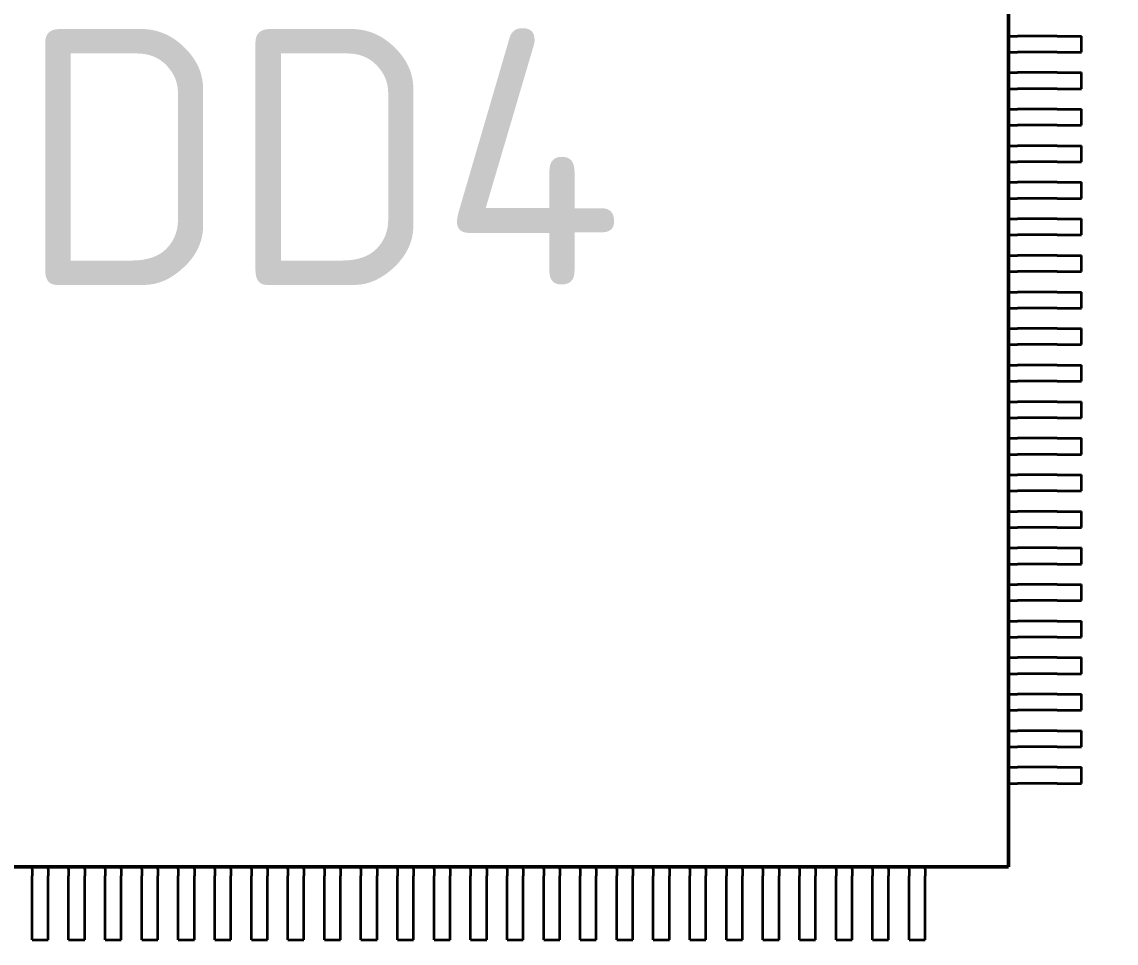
# Model space of a CAD drawing. Header units: millimetres. Extents: x -55 to 2039, y 0 to 512.
# Drawn here: x 1005.87 to 1020.85, y 229.14 to 241.74 of the extents above; entities that cross this region are included whole.
import ezdxf
from ezdxf import colors
from ezdxf.entities.mleader import LeaderData, LeaderLine
from ezdxf.enums import TextEntityAlignment as Align
from ezdxf.math import Vec2, Vec3

# ---------------------------------------------------------------- set-up
doc = ezdxf.new("R2010")
doc.units = ezdxf.units.MM
doc.linetypes.add('Сплошная', pattern=[0])
doc.layers.add('Виды', color=30, linetype='Continuous')
doc.layers.add('текст', color=2, linetype='Continuous', lineweight=30)
doc.styles.add('GOST TYPE B', font='', dxfattribs={"height": 3.5})
doc.styles.get('GOST TYPE B').set_extended_font_data('GOST type B')

# ---------------------------------------------------------------- blocks, each defined once
blk = doc.blocks.new('Вид с →')
at = {"linetype": 'Continuous', "lineweight": 25, "transparency": 16777216}
for q in [(28.03, 4.046), (30.858, 4.046)]:
    blk.add_line((29.444, 2.632), q, dxfattribs=at)
blk.add_circle((32.944, 2.632), 3.5, dxfattribs=at)
blk.add_circle((32.944, 2.632), 3.5, dxfattribs=at)
at = {"linetype": 'Continuous', "lineweight": 50, "transparency": 16777216, "style": 'GOST TYPE B'}
blk.add_attdef('ВИД(_:_)', text='', height=7, dxfattribs=at).set_placement((27.226, 3.5), align=Align.MIDDLE_RIGHT)
blk = doc.blocks.new('_DotSmall')
at = {"color": 0, "linetype": 'ByBlock', "lineweight": 60, "const_width": 0.5}
blk.add_lwpolyline([(-0.0625, 0, 1), (0.0625, 0, 1)], format="xyb", close=True, dxfattribs=at)

msp = doc.modelspace()

# ---------------------------------------------------------------- linework, layer by layer
at = {"linetype": 'Continuous', "lineweight": 50}
for p, q in [((1019.3733, 230.1841), (1019.3733, 250.1841)), ((999.3733, 230.1841), (1019.3733, 230.1841))]:
    msp.add_line(p, q, dxfattribs=at)
at = {"linetype": 'Continuous', "lineweight": 35}
for p, q in [((1019.3733, 241.5441), (1019.406, 241.5441)), ((1019.3733, 241.3241), (1019.3733, 241.5441)), ((1019.406, 241.5441), (1019.4967, 241.5441)), ((1019.9483, 241.5441), (1019.4967, 241.5441)), ((1020.039, 241.5441), (1019.9483, 241.5441)), ((1020.039, 241.5441), (1020.3733, 241.5441)), ((1020.3733, 241.3241), (1020.3733, 241.5441)), ((1019.3733, 241.3241), (1019.406, 241.3241)), ((1019.406, 241.3241), (1019.4967, 241.3241)), ((1019.9483, 241.3241), (1019.4967, 241.3241)), ((1020.039, 241.3241), (1019.9483, 241.3241)), ((1020.039, 241.3241), (1020.3733, 241.3241)), ((1019.3733, 241.0441), (1019.406, 241.0441)), ((1019.3733, 240.8241), (1019.3733, 241.0441)), ((1019.406, 241.0441), (1019.4967, 241.0441)), ((1019.9483, 241.0441), (1019.4967, 241.0441)), ((1020.039, 241.0441), (1019.9483, 241.0441)), ((1020.039, 241.0441), (1020.3733, 241.0441)), ((1020.3733, 240.8241), (1020.3733, 241.0441)), ((1019.3733, 240.8241), (1019.406, 240.8241)), ((1019.406, 240.8241), (1019.4967, 240.8241)), ((1019.9483, 240.8241), (1019.4967, 240.8241)), ((1020.039, 240.8241), (1019.9483, 240.8241)), ((1020.039, 240.8241), (1020.3733, 240.8241)), ((1019.3733, 240.5441), (1019.406, 240.5441)), ((1019.3733, 240.3241), (1019.3733, 240.5441)), ((1019.406, 240.5441), (1019.4967, 240.5441)), ((1019.9483, 240.5441), (1019.4967, 240.5441)), ((1020.039, 240.5441), (1019.9483, 240.5441)), ((1020.039, 240.5441), (1020.3733, 240.5441)), ((1020.3733, 240.3241), (1020.3733, 240.5441)), ((1019.3733, 240.3241), (1019.406, 240.3241)), ((1019.406, 240.3241), (1019.4967, 240.3241)), ((1019.9483, 240.3241), (1019.4967, 240.3241)), ((1020.039, 240.3241), (1019.9483, 240.3241)), ((1020.039, 240.3241), (1020.3733, 240.3241)), ((1019.3733, 240.0441), (1019.406, 240.0441)), ((1019.3733, 239.8241), (1019.3733, 240.0441)), ((1019.406, 240.0441), (1019.4967, 240.0441)), ((1019.9483, 240.0441), (1019.4967, 240.0441)), ((1020.039, 240.0441), (1019.9483, 240.0441)), ((1020.039, 240.0441), (1020.3733, 240.0441)), ((1020.3733, 239.8241), (1020.3733, 240.0441)), ((1019.3733, 239.8241), (1019.406, 239.8241)), ((1019.406, 239.8241), (1019.4967, 239.8241)), ((1019.9483, 239.8241), (1019.4967, 239.8241)), ((1020.039, 239.8241), (1019.9483, 239.8241)), ((1020.039, 239.8241), (1020.3733, 239.8241)), ((1019.3733, 239.5441), (1019.406, 239.5441)), ((1019.3733, 239.3241), (1019.3733, 239.5441)), ((1019.406, 239.5441), (1019.4967, 239.5441)), ((1019.9483, 239.5441), (1019.4967, 239.5441)), ((1020.039, 239.5441), (1019.9483, 239.5441)), ((1020.039, 239.5441), (1020.3733, 239.5441)), ((1020.3733, 239.3241), (1020.3733, 239.5441)), ((1019.3733, 239.3241), (1019.406, 239.3241)), ((1019.406, 239.3241), (1019.4967, 239.3241)), ((1019.9483, 239.3241), (1019.4967, 239.3241)), ((1020.039, 239.3241), (1019.9483, 239.3241)), ((1020.039, 239.3241), (1020.3733, 239.3241)), ((1019.3733, 239.0441), (1019.406, 239.0441)), ((1019.3733, 238.8241), (1019.3733, 239.0441)), ((1019.406, 239.0441), (1019.4967, 239.0441)), ((1019.9483, 239.0441), (1019.4967, 239.0441)), ((1020.039, 239.0441), (1019.9483, 239.0441)), ((1020.039, 239.0441), (1020.3733, 239.0441)), ((1020.3733, 238.8241), (1020.3733, 239.0441)), ((1019.3733, 238.8241), (1019.406, 238.8241)), ((1019.406, 238.8241), (1019.4967, 238.8241)), ((1019.9483, 238.8241), (1019.4967, 238.8241)), ((1020.039, 238.8241), (1019.9483, 238.8241)), ((1020.039, 238.8241), (1020.3733, 238.8241)), ((1019.3733, 238.5441), (1019.406, 238.5441)), ((1019.3733, 238.3241), (1019.3733, 238.5441)), ((1019.406, 238.5441), (1019.4967, 238.5441)), ((1019.9483, 238.5441), (1019.4967, 238.5441)), ((1020.039, 238.5441), (1019.9483, 238.5441)), ((1020.039, 238.5441), (1020.3733, 238.5441)), ((1020.3733, 238.3241), (1020.3733, 238.5441)), ((1019.3733, 238.3241), (1019.406, 238.3241)), ((1019.406, 238.3241), (1019.4967, 238.3241)), ((1019.9483, 238.3241), (1019.4967, 238.3241)), ((1020.039, 238.3241), (1019.9483, 238.3241)), ((1020.039, 238.3241), (1020.3733, 238.3241)), ((1019.3733, 238.0441), (1019.406, 238.0441)), ((1019.3733, 237.8241), (1019.3733, 238.0441)), ((1019.406, 238.0441), (1019.4967, 238.0441)), ((1019.9483, 238.0441), (1019.4967, 238.0441)), ((1020.039, 238.0441), (1019.9483, 238.0441)), ((1020.039, 238.0441), (1020.3733, 238.0441)), ((1020.3733, 237.8241), (1020.3733, 238.0441)), ((1019.3733, 237.8241), (1019.406, 237.8241)), ((1019.406, 237.8241), (1019.4967, 237.8241)), ((1019.9483, 237.8241), (1019.4967, 237.8241)), ((1020.039, 237.8241), (1019.9483, 237.8241)), ((1020.039, 237.8241), (1020.3733, 237.8241)), ((1019.3733, 237.5441), (1019.406, 237.5441)), ((1019.3733, 237.3241), (1019.3733, 237.5441)), ((1019.406, 237.5441), (1019.4967, 237.5441)), ((1019.9483, 237.5441), (1019.4967, 237.5441)), ((1020.039, 237.5441), (1019.9483, 237.5441)), ((1020.039, 237.5441), (1020.3733, 237.5441)), ((1020.3733, 237.3241), (1020.3733, 237.5441)), ((1019.3733, 237.3241), (1019.406, 237.3241)), ((1019.406, 237.3241), (1019.4967, 237.3241)), ((1019.9483, 237.3241), (1019.4967, 237.3241)), ((1020.039, 237.3241), (1019.9483, 237.3241)), ((1020.039, 237.3241), (1020.3733, 237.3241)), ((1019.3733, 237.0441), (1019.406, 237.0441)), ((1019.3733, 236.8241), (1019.3733, 237.0441)), ((1019.406, 237.0441), (1019.4967, 237.0441)), ((1019.9483, 237.0441), (1019.4967, 237.0441)), ((1020.039, 237.0441), (1019.9483, 237.0441)), ((1020.039, 237.0441), (1020.3733, 237.0441)), ((1020.3733, 236.8241), (1020.3733, 237.0441)), ((1019.3733, 236.8241), (1019.406, 236.8241)), ((1019.406, 236.8241), (1019.4967, 236.8241)), ((1019.9483, 236.8241), (1019.4967, 236.8241)), ((1020.039, 236.8241), (1019.9483, 236.8241)), ((1020.039, 236.8241), (1020.3733, 236.8241)), ((1019.3733, 236.5441), (1019.406, 236.5441)), ((1019.3733, 236.3241), (1019.3733, 236.5441)), ((1019.406, 236.5441), (1019.4967, 236.5441)), ((1019.9483, 236.5441), (1019.4967, 236.5441)), ((1020.039, 236.5441), (1019.9483, 236.5441)), ((1020.039, 236.5441), (1020.3733, 236.5441)), ((1020.3733, 236.3241), (1020.3733, 236.5441)), ((1019.3733, 236.3241), (1019.406, 236.3241)), ((1019.406, 236.3241), (1019.4967, 236.3241)), ((1019.9483, 236.3241), (1019.4967, 236.3241)), ((1020.039, 236.3241), (1019.9483, 236.3241)), ((1020.039, 236.3241), (1020.3733, 236.3241)), ((1019.3733, 236.0441), (1019.406, 236.0441)), ((1019.3733, 235.8241), (1019.3733, 236.0441)), ((1019.406, 236.0441), (1019.4967, 236.0441)), ((1019.9483, 236.0441), (1019.4967, 236.0441)), ((1020.039, 236.0441), (1019.9483, 236.0441)), ((1020.039, 236.0441), (1020.3733, 236.0441)), ((1020.3733, 235.8241), (1020.3733, 236.0441)), ((1019.3733, 235.8241), (1019.406, 235.8241)), ((1019.406, 235.8241), (1019.4967, 235.8241)), ((1019.9483, 235.8241), (1019.4967, 235.8241)), ((1020.039, 235.8241), (1019.9483, 235.8241)), ((1020.039, 235.8241), (1020.3733, 235.8241)), ((1019.3733, 235.5441), (1019.406, 235.5441)), ((1019.3733, 235.3241), (1019.3733, 235.5441)), ((1019.406, 235.5441), (1019.4967, 235.5441)), ((1019.9483, 235.5441), (1019.4967, 235.5441)), ((1020.039, 235.5441), (1019.9483, 235.5441)), ((1020.039, 235.5441), (1020.3733, 235.5441)), ((1020.3733, 235.3241), (1020.3733, 235.5441)), ((1019.3733, 235.3241), (1019.406, 235.3241)), ((1019.406, 235.3241), (1019.4967, 235.3241)), ((1019.9483, 235.3241), (1019.4967, 235.3241)), ((1020.039, 235.3241), (1019.9483, 235.3241)), ((1020.039, 235.3241), (1020.3733, 235.3241)), ((1019.3733, 235.0441), (1019.406, 235.0441)), ((1019.3733, 234.8241), (1019.3733, 235.0441)), ((1019.406, 235.0441), (1019.4967, 235.0441)), ((1019.9483, 235.0441), (1019.4967, 235.0441)), ((1020.039, 235.0441), (1019.9483, 235.0441)), ((1020.039, 235.0441), (1020.3733, 235.0441)), ((1020.3733, 234.8241), (1020.3733, 235.0441)), ((1019.3733, 234.8241), (1019.406, 234.8241)), ((1019.406, 234.8241), (1019.4967, 234.8241)), ((1019.9483, 234.8241), (1019.4967, 234.8241)), ((1020.039, 234.8241), (1019.9483, 234.8241)), ((1020.039, 234.8241), (1020.3733, 234.8241)), ((1019.3733, 234.5441), (1019.406, 234.5441)), ((1019.3733, 234.3241), (1019.3733, 234.5441)), ((1019.406, 234.5441), (1019.4967, 234.5441)), ((1019.9483, 234.5441), (1019.4967, 234.5441)), ((1020.039, 234.5441), (1019.9483, 234.5441)), ((1020.039, 234.5441), (1020.3733, 234.5441)), ((1020.3733, 234.3241), (1020.3733, 234.5441)), ((1019.3733, 234.3241), (1019.406, 234.3241)), ((1019.406, 234.3241), (1019.4967, 234.3241)), ((1019.9483, 234.3241), (1019.4967, 234.3241)), ((1020.039, 234.3241), (1019.9483, 234.3241)), ((1020.039, 234.3241), (1020.3733, 234.3241)), ((1019.3733, 234.0441), (1019.406, 234.0441)), ((1019.3733, 233.8241), (1019.3733, 234.0441)), ((1019.406, 234.0441), (1019.4967, 234.0441)), ((1019.9483, 234.0441), (1019.4967, 234.0441)), ((1020.039, 234.0441), (1019.9483, 234.0441)), ((1020.039, 234.0441), (1020.3733, 234.0441)), ((1020.3733, 233.8241), (1020.3733, 234.0441)), ((1019.3733, 233.8241), (1019.406, 233.8241)), ((1019.406, 233.8241), (1019.4967, 233.8241)), ((1019.9483, 233.8241), (1019.4967, 233.8241)), ((1020.039, 233.8241), (1019.9483, 233.8241)), ((1020.039, 233.8241), (1020.3733, 233.8241)), ((1019.3733, 233.5441), (1019.406, 233.5441)), ((1019.3733, 233.3241), (1019.3733, 233.5441)), ((1019.406, 233.5441), (1019.4967, 233.5441)), ((1019.9483, 233.5441), (1019.4967, 233.5441)), ((1020.039, 233.5441), (1019.9483, 233.5441)), ((1020.039, 233.5441), (1020.3733, 233.5441)), ((1020.3733, 233.3241), (1020.3733, 233.5441)), ((1019.3733, 233.3241), (1019.406, 233.3241)), ((1019.406, 233.3241), (1019.4967, 233.3241)), ((1019.9483, 233.3241), (1019.4967, 233.3241)), ((1020.039, 233.3241), (1019.9483, 233.3241)), ((1020.039, 233.3241), (1020.3733, 233.3241)), ((1019.3733, 233.0441), (1019.406, 233.0441)), ((1019.3733, 232.8241), (1019.3733, 233.0441)), ((1019.406, 233.0441), (1019.4967, 233.0441)), ((1019.9483, 233.0441), (1019.4967, 233.0441)), ((1020.039, 233.0441), (1019.9483, 233.0441)), ((1020.039, 233.0441), (1020.3733, 233.0441)), ((1020.3733, 232.8241), (1020.3733, 233.0441)), ((1019.3733, 232.8241), (1019.406, 232.8241)), ((1019.406, 232.8241), (1019.4967, 232.8241)), ((1019.9483, 232.8241), (1019.4967, 232.8241)), ((1020.039, 232.8241), (1019.9483, 232.8241)), ((1020.039, 232.8241), (1020.3733, 232.8241)), ((1019.3733, 232.5441), (1019.406, 232.5441)), ((1019.3733, 232.3241), (1019.3733, 232.5441)), ((1019.406, 232.5441), (1019.4967, 232.5441)), ((1019.9483, 232.5441), (1019.4967, 232.5441)), ((1020.039, 232.5441), (1019.9483, 232.5441)), ((1020.039, 232.5441), (1020.3733, 232.5441)), ((1020.3733, 232.3241), (1020.3733, 232.5441)), ((1019.3733, 232.3241), (1019.406, 232.3241)), ((1019.406, 232.3241), (1019.4967, 232.3241)), ((1019.9483, 232.3241), (1019.4967, 232.3241)), ((1020.039, 232.3241), (1019.9483, 232.3241)), ((1020.039, 232.3241), (1020.3733, 232.3241)), ((1019.3733, 232.0441), (1019.406, 232.0441)), ((1019.3733, 231.8241), (1019.3733, 232.0441)), ((1019.406, 232.0441), (1019.4967, 232.0441)), ((1019.9483, 232.0441), (1019.4967, 232.0441)), ((1020.039, 232.0441), (1019.9483, 232.0441)), ((1020.039, 232.0441), (1020.3733, 232.0441)), ((1020.3733, 231.8241), (1020.3733, 232.0441)), ((1019.3733, 231.8241), (1019.406, 231.8241)), ((1019.406, 231.8241), (1019.4967, 231.8241)), ((1019.9483, 231.8241), (1019.4967, 231.8241)), ((1020.039, 231.8241), (1019.9483, 231.8241)), ((1020.039, 231.8241), (1020.3733, 231.8241)), ((1019.3733, 231.5441), (1019.406, 231.5441)), ((1019.3733, 231.3241), (1019.3733, 231.5441)), ((1019.406, 231.5441), (1019.4967, 231.5441)), ((1019.9483, 231.5441), (1019.4967, 231.5441)), ((1020.039, 231.5441), (1019.9483, 231.5441)), ((1020.039, 231.5441), (1020.3733, 231.5441)), ((1020.3733, 231.3241), (1020.3733, 231.5441)), ((1019.3733, 231.3241), (1019.406, 231.3241)), ((1019.406, 231.3241), (1019.4967, 231.3241)), ((1019.9483, 231.3241), (1019.4967, 231.3241)), ((1020.039, 231.3241), (1019.9483, 231.3241)), ((1020.039, 231.3241), (1020.3733, 231.3241)), ((1006.0133, 230.1513), (1006.0133, 230.1841)), ((1006.0133, 230.1841), (1006.2333, 230.1841)), ((1006.0133, 230.1513), (1006.0133, 230.0606)), ((1006.2333, 230.1513), (1006.2333, 230.1841)), ((1006.2333, 230.1513), (1006.2333, 230.0606)), ((1006.5133, 230.1513), (1006.5133, 230.1841)), ((1006.5133, 230.1841), (1006.7333, 230.1841)), ((1006.5133, 230.1513), (1006.5133, 230.0606)), ((1006.7333, 230.1513), (1006.7333, 230.1841)), ((1006.7333, 230.1513), (1006.7333, 230.0606)), ((1007.0133, 230.1513), (1007.0133, 230.1841)), ((1007.0133, 230.1841), (1007.2333, 230.1841)), ((1007.0133, 230.1513), (1007.0133, 230.0606)), ((1007.2333, 230.1513), (1007.2333, 230.1841)), ((1007.2333, 230.1513), (1007.2333, 230.0606)), ((1007.5133, 230.1513), (1007.5133, 230.1841)), ((1007.5133, 230.1841), (1007.7333, 230.1841)), ((1007.5133, 230.1513), (1007.5133, 230.0606)), ((1007.7333, 230.1513), (1007.7333, 230.1841)), ((1007.7333, 230.1513), (1007.7333, 230.0606)), ((1008.0133, 230.1513), (1008.0133, 230.1841)), ((1008.0133, 230.1841), (1008.2333, 230.1841)), ((1008.0133, 230.1513), (1008.0133, 230.0606)), ((1008.2333, 230.1513), (1008.2333, 230.1841)), ((1008.2333, 230.1513), (1008.2333, 230.0606)), ((1008.5133, 230.1513), (1008.5133, 230.1841)), ((1008.5133, 230.1841), (1008.7333, 230.1841)), ((1008.5133, 230.1513), (1008.5133, 230.0606)), ((1008.7333, 230.1513), (1008.7333, 230.1841)), ((1008.7333, 230.1513), (1008.7333, 230.0606)), ((1009.0133, 230.1513), (1009.0133, 230.1841)), ((1009.0133, 230.1841), (1009.2333, 230.1841)), ((1009.0133, 230.1513), (1009.0133, 230.0606)), ((1009.2333, 230.1513), (1009.2333, 230.1841)), ((1009.2333, 230.1513), (1009.2333, 230.0606)), ((1009.5133, 230.1513), (1009.5133, 230.1841)), ((1009.5133, 230.1841), (1009.7333, 230.1841)), ((1009.5133, 230.1513), (1009.5133, 230.0606)), ((1009.7333, 230.1513), (1009.7333, 230.1841)), ((1009.7333, 230.1513), (1009.7333, 230.0606)), ((1010.0133, 230.1513), (1010.0133, 230.1841)), ((1010.0133, 230.1841), (1010.2333, 230.1841)), ((1010.0133, 230.1513), (1010.0133, 230.0606)), ((1010.2333, 230.1513), (1010.2333, 230.1841)), ((1010.2333, 230.1513), (1010.2333, 230.0606)), ((1010.5133, 230.1513), (1010.5133, 230.1841)), ((1010.5133, 230.1841), (1010.7333, 230.1841)), ((1010.5133, 230.1513), (1010.5133, 230.0606)), ((1010.7333, 230.1513), (1010.7333, 230.1841)), ((1010.7333, 230.1513), (1010.7333, 230.0606)), ((1011.0133, 230.1513), (1011.0133, 230.1841)), ((1011.0133, 230.1841), (1011.2333, 230.1841)), ((1011.0133, 230.1513), (1011.0133, 230.0606)), ((1011.2333, 230.1513), (1011.2333, 230.1841)), ((1011.2333, 230.1513), (1011.2333, 230.0606)), ((1011.5133, 230.1513), (1011.5133, 230.1841)), ((1011.5133, 230.1841), (1011.7333, 230.1841)), ((1011.5133, 230.1513), (1011.5133, 230.0606)), ((1011.7333, 230.1513), (1011.7333, 230.1841)), ((1011.7333, 230.1513), (1011.7333, 230.0606)), ((1012.0133, 230.1513), (1012.0133, 230.1841)), ((1012.0133, 230.1841), (1012.2333, 230.1841)), ((1012.0133, 230.1513), (1012.0133, 230.0606)), ((1012.2333, 230.1513), (1012.2333, 230.1841)), ((1012.2333, 230.1513), (1012.2333, 230.0606)), ((1012.5133, 230.1513), (1012.5133, 230.1841)), ((1012.5133, 230.1841), (1012.7333, 230.1841)), ((1012.5133, 230.1513), (1012.5133, 230.0606)), ((1012.7333, 230.1513), (1012.7333, 230.1841)), ((1012.7333, 230.1513), (1012.7333, 230.0606)), ((1013.0133, 230.1513), (1013.0133, 230.1841)), ((1013.0133, 230.1841), (1013.2333, 230.1841)), ((1013.0133, 230.1513), (1013.0133, 230.0606)), ((1013.2333, 230.1513), (1013.2333, 230.1841)), ((1013.2333, 230.1513), (1013.2333, 230.0606)), ((1013.5133, 230.1513), (1013.5133, 230.1841)), ((1013.5133, 230.1841), (1013.7333, 230.1841)), ((1013.5133, 230.1513), (1013.5133, 230.0606)), ((1013.7333, 230.1513), (1013.7333, 230.1841)), ((1013.7333, 230.1513), (1013.7333, 230.0606)), ((1014.0133, 230.1513), (1014.0133, 230.1841)), ((1014.0133, 230.1841), (1014.2333, 230.1841)), ((1014.0133, 230.1513), (1014.0133, 230.0606)), ((1014.2333, 230.1513), (1014.2333, 230.1841)), ((1014.2333, 230.1513), (1014.2333, 230.0606)), ((1014.5133, 230.1513), (1014.5133, 230.1841)), ((1014.5133, 230.1841), (1014.7333, 230.1841)), ((1014.5133, 230.1513), (1014.5133, 230.0606)), ((1014.7333, 230.1513), (1014.7333, 230.1841)), ((1014.7333, 230.1513), (1014.7333, 230.0606)), ((1015.0133, 230.1513), (1015.0133, 230.1841)), ((1015.0133, 230.1841), (1015.2333, 230.1841)), ((1015.0133, 230.1513), (1015.0133, 230.0606)), ((1015.2333, 230.1513), (1015.2333, 230.1841)), ((1015.2333, 230.1513), (1015.2333, 230.0606)), ((1015.5133, 230.1513), (1015.5133, 230.1841)), ((1015.5133, 230.1841), (1015.7333, 230.1841)), ((1015.5133, 230.1513), (1015.5133, 230.0606)), ((1015.7333, 230.1513), (1015.7333, 230.1841)), ((1015.7333, 230.1513), (1015.7333, 230.0606)), ((1016.0133, 230.1513), (1016.0133, 230.1841)), ((1016.0133, 230.1841), (1016.2333, 230.1841)), ((1016.0133, 230.1513), (1016.0133, 230.0606)), ((1016.2333, 230.1513), (1016.2333, 230.1841)), ((1016.2333, 230.1513), (1016.2333, 230.0606)), ((1016.5133, 230.1513), (1016.5133, 230.1841)), ((1016.5133, 230.1841), (1016.7333, 230.1841)), ((1016.5133, 230.1513), (1016.5133, 230.0606)), ((1016.7333, 230.1513), (1016.7333, 230.1841)), ((1016.7333, 230.1513), (1016.7333, 230.0606)), ((1017.0133, 230.1513), (1017.0133, 230.1841)), ((1017.0133, 230.1841), (1017.2333, 230.1841)), ((1017.0133, 230.1513), (1017.0133, 230.0606)), ((1017.2333, 230.1513), (1017.2333, 230.1841)), ((1017.2333, 230.1513), (1017.2333, 230.0606)), ((1017.5133, 230.1513), (1017.5133, 230.1841)), ((1017.5133, 230.1841), (1017.7333, 230.1841)), ((1017.5133, 230.1513), (1017.5133, 230.0606)), ((1017.7333, 230.1513), (1017.7333, 230.1841)), ((1017.7333, 230.1513), (1017.7333, 230.0606)), ((1018.0133, 230.1513), (1018.0133, 230.1841)), ((1018.0133, 230.1841), (1018.2333, 230.1841)), ((1018.0133, 230.1513), (1018.0133, 230.0606)), ((1018.2333, 230.1513), (1018.2333, 230.1841)), ((1018.2333, 230.1513), (1018.2333, 230.0606)), ((1006.0133, 229.609), (1006.0133, 230.0606)), ((1006.2333, 229.609), (1006.2333, 230.0606)), ((1006.5133, 229.609), (1006.5133, 230.0606)), ((1006.7333, 229.609), (1006.7333, 230.0606)), ((1007.0133, 229.609), (1007.0133, 230.0606)), ((1007.2333, 229.609), (1007.2333, 230.0606)), ((1007.5133, 229.609), (1007.5133, 230.0606)), ((1007.7333, 229.609), (1007.7333, 230.0606)), ((1008.0133, 229.609), (1008.0133, 230.0606)), ((1008.2333, 229.609), (1008.2333, 230.0606)), ((1008.5133, 229.609), (1008.5133, 230.0606)), ((1008.7333, 229.609), (1008.7333, 230.0606)), ((1009.0133, 229.609), (1009.0133, 230.0606)), ((1009.2333, 229.609), (1009.2333, 230.0606)), ((1009.5133, 229.609), (1009.5133, 230.0606)), ((1009.7333, 229.609), (1009.7333, 230.0606)), ((1010.0133, 229.609), (1010.0133, 230.0606)), ((1010.2333, 229.609), (1010.2333, 230.0606)), ((1010.5133, 229.609), (1010.5133, 230.0606)), ((1010.7333, 229.609), (1010.7333, 230.0606)), ((1011.0133, 229.609), (1011.0133, 230.0606)), ((1011.2333, 229.609), (1011.2333, 230.0606)), ((1011.5133, 229.609), (1011.5133, 230.0606)), ((1011.7333, 229.609), (1011.7333, 230.0606)), ((1012.0133, 229.609), (1012.0133, 230.0606)), ((1012.2333, 229.609), (1012.2333, 230.0606)), ((1012.5133, 229.609), (1012.5133, 230.0606)), ((1012.7333, 229.609), (1012.7333, 230.0606)), ((1013.0133, 229.609), (1013.0133, 230.0606)), ((1013.2333, 229.609), (1013.2333, 230.0606)), ((1013.5133, 229.609), (1013.5133, 230.0606)), ((1013.7333, 229.609), (1013.7333, 230.0606)), ((1014.0133, 229.609), (1014.0133, 230.0606)), ((1014.2333, 229.609), (1014.2333, 230.0606)), ((1014.5133, 229.609), (1014.5133, 230.0606)), ((1014.7333, 229.609), (1014.7333, 230.0606)), ((1015.0133, 229.609), (1015.0133, 230.0606)), ((1015.2333, 229.609), (1015.2333, 230.0606)), ((1015.5133, 229.609), (1015.5133, 230.0606)), ((1015.7333, 229.609), (1015.7333, 230.0606)), ((1016.0133, 229.609), (1016.0133, 230.0606)), ((1016.2333, 229.609), (1016.2333, 230.0606)), ((1016.5133, 229.609), (1016.5133, 230.0606)), ((1016.7333, 229.609), (1016.7333, 230.0606)), ((1017.0133, 229.609), (1017.0133, 230.0606)), ((1017.2333, 229.609), (1017.2333, 230.0606)), ((1017.5133, 229.609), (1017.5133, 230.0606)), ((1017.7333, 229.609), (1017.7333, 230.0606)), ((1018.0133, 229.609), (1018.0133, 230.0606)), ((1018.2333, 229.609), (1018.2333, 230.0606)), ((1006.0133, 229.5183), (1006.0133, 229.609)), ((1006.2333, 229.5183), (1006.2333, 229.609)), ((1006.5133, 229.5183), (1006.5133, 229.609)), ((1006.7333, 229.5183), (1006.7333, 229.609)), ((1007.0133, 229.5183), (1007.0133, 229.609)), ((1007.2333, 229.5183), (1007.2333, 229.609)), ((1007.5133, 229.5183), (1007.5133, 229.609)), ((1007.7333, 229.5183), (1007.7333, 229.609)), ((1008.0133, 229.5183), (1008.0133, 229.609)), ((1008.2333, 229.5183), (1008.2333, 229.609)), ((1008.5133, 229.5183), (1008.5133, 229.609)), ((1008.7333, 229.5183), (1008.7333, 229.609)), ((1009.0133, 229.5183), (1009.0133, 229.609)), ((1009.2333, 229.5183), (1009.2333, 229.609)), ((1009.5133, 229.5183), (1009.5133, 229.609)), ((1009.7333, 229.5183), (1009.7333, 229.609)), ((1010.0133, 229.5183), (1010.0133, 229.609)), ((1010.2333, 229.5183), (1010.2333, 229.609)), ((1010.5133, 229.5183), (1010.5133, 229.609)), ((1010.7333, 229.5183), (1010.7333, 229.609)), ((1011.0133, 229.5183), (1011.0133, 229.609)), ((1011.2333, 229.5183), (1011.2333, 229.609)), ((1011.5133, 229.5183), (1011.5133, 229.609)), ((1011.7333, 229.5183), (1011.7333, 229.609)), ((1012.0133, 229.5183), (1012.0133, 229.609)), ((1012.2333, 229.5183), (1012.2333, 229.609)), ((1012.5133, 229.5183), (1012.5133, 229.609)), ((1012.7333, 229.5183), (1012.7333, 229.609)), ((1013.0133, 229.5183), (1013.0133, 229.609)), ((1013.2333, 229.5183), (1013.2333, 229.609)), ((1013.5133, 229.5183), (1013.5133, 229.609)), ((1013.7333, 229.5183), (1013.7333, 229.609)), ((1014.0133, 229.5183), (1014.0133, 229.609)), ((1014.2333, 229.5183), (1014.2333, 229.609)), ((1014.5133, 229.5183), (1014.5133, 229.609)), ((1014.7333, 229.5183), (1014.7333, 229.609)), ((1015.0133, 229.5183), (1015.0133, 229.609)), ((1015.2333, 229.5183), (1015.2333, 229.609)), ((1015.5133, 229.5183), (1015.5133, 229.609)), ((1015.7333, 229.5183), (1015.7333, 229.609)), ((1016.0133, 229.5183), (1016.0133, 229.609)), ((1016.2333, 229.5183), (1016.2333, 229.609)), ((1016.5133, 229.5183), (1016.5133, 229.609)), ((1016.7333, 229.5183), (1016.7333, 229.609)), ((1017.0133, 229.5183), (1017.0133, 229.609)), ((1017.2333, 229.5183), (1017.2333, 229.609)), ((1017.5133, 229.5183), (1017.5133, 229.609)), ((1017.7333, 229.5183), (1017.7333, 229.609)), ((1018.0133, 229.5183), (1018.0133, 229.609)), ((1018.2333, 229.5183), (1018.2333, 229.609)), ((1006.0133, 229.1841), (1006.0133, 229.5183)), ((1006.2333, 229.1841), (1006.2333, 229.5183)), ((1006.5133, 229.1841), (1006.5133, 229.5183)), ((1006.7333, 229.1841), (1006.7333, 229.5183)), ((1007.0133, 229.1841), (1007.0133, 229.5183)), ((1007.2333, 229.1841), (1007.2333, 229.5183)), ((1007.5133, 229.1841), (1007.5133, 229.5183)), ((1007.7333, 229.1841), (1007.7333, 229.5183)), ((1008.0133, 229.1841), (1008.0133, 229.5183)), ((1008.2333, 229.1841), (1008.2333, 229.5183)), ((1008.5133, 229.1841), (1008.5133, 229.5183)), ((1008.7333, 229.1841), (1008.7333, 229.5183)), ((1009.0133, 229.1841), (1009.0133, 229.5183)), ((1009.2333, 229.1841), (1009.2333, 229.5183)), ((1009.5133, 229.1841), (1009.5133, 229.5183)), ((1009.7333, 229.1841), (1009.7333, 229.5183)), ((1010.0133, 229.1841), (1010.0133, 229.5183)), ((1010.2333, 229.1841), (1010.2333, 229.5183)), ((1010.5133, 229.1841), (1010.5133, 229.5183)), ((1010.7333, 229.1841), (1010.7333, 229.5183)), ((1011.0133, 229.1841), (1011.0133, 229.5183)), ((1011.2333, 229.1841), (1011.2333, 229.5183)), ((1011.5133, 229.1841), (1011.5133, 229.5183)), ((1011.7333, 229.1841), (1011.7333, 229.5183)), ((1012.0133, 229.1841), (1012.0133, 229.5183)), ((1012.2333, 229.1841), (1012.2333, 229.5183)), ((1012.5133, 229.1841), (1012.5133, 229.5183)), ((1012.7333, 229.1841), (1012.7333, 229.5183)), ((1013.0133, 229.1841), (1013.0133, 229.5183)), ((1013.2333, 229.1841), (1013.2333, 229.5183)), ((1013.5133, 229.1841), (1013.5133, 229.5183)), ((1013.7333, 229.1841), (1013.7333, 229.5183)), ((1014.0133, 229.1841), (1014.0133, 229.5183)), ((1014.2333, 229.1841), (1014.2333, 229.5183)), ((1014.5133, 229.1841), (1014.5133, 229.5183)), ((1014.7333, 229.1841), (1014.7333, 229.5183)), ((1015.0133, 229.1841), (1015.0133, 229.5183)), ((1015.2333, 229.1841), (1015.2333, 229.5183)), ((1015.5133, 229.1841), (1015.5133, 229.5183)), ((1015.7333, 229.1841), (1015.7333, 229.5183)), ((1016.0133, 229.1841), (1016.0133, 229.5183)), ((1016.2333, 229.1841), (1016.2333, 229.5183)), ((1016.5133, 229.1841), (1016.5133, 229.5183)), ((1016.7333, 229.1841), (1016.7333, 229.5183)), ((1017.0133, 229.1841), (1017.0133, 229.5183)), ((1017.2333, 229.1841), (1017.2333, 229.5183)), ((1017.5133, 229.1841), (1017.5133, 229.5183)), ((1017.7333, 229.1841), (1017.7333, 229.5183)), ((1018.0133, 229.1841), (1018.0133, 229.5183)), ((1018.2333, 229.1841), (1018.2333, 229.5183)), ((1006.0133, 229.1841), (1006.2333, 229.1841)), ((1006.5133, 229.1841), (1006.7333, 229.1841)), ((1007.0133, 229.1841), (1007.2333, 229.1841)), ((1007.5133, 229.1841), (1007.7333, 229.1841)), ((1008.0133, 229.1841), (1008.2333, 229.1841)), ((1008.5133, 229.1841), (1008.7333, 229.1841)), ((1009.0133, 229.1841), (1009.2333, 229.1841)), ((1009.5133, 229.1841), (1009.7333, 229.1841)), ((1010.0133, 229.1841), (1010.2333, 229.1841)), ((1010.5133, 229.1841), (1010.7333, 229.1841)), ((1011.0133, 229.1841), (1011.2333, 229.1841)), ((1011.5133, 229.1841), (1011.7333, 229.1841)), ((1012.0133, 229.1841), (1012.2333, 229.1841)), ((1012.5133, 229.1841), (1012.7333, 229.1841)), ((1013.0133, 229.1841), (1013.2333, 229.1841)), ((1013.5133, 229.1841), (1013.7333, 229.1841)), ((1014.0133, 229.1841), (1014.2333, 229.1841)), ((1014.5133, 229.1841), (1014.7333, 229.1841)), ((1015.0133, 229.1841), (1015.2333, 229.1841)), ((1015.5133, 229.1841), (1015.7333, 229.1841)), ((1016.0133, 229.1841), (1016.2333, 229.1841)), ((1016.5133, 229.1841), (1016.7333, 229.1841)), ((1017.0133, 229.1841), (1017.2333, 229.1841)), ((1017.5133, 229.1841), (1017.7333, 229.1841)), ((1018.0133, 229.1841), (1018.2333, 229.1841))]:
    msp.add_line(p, q, dxfattribs=at)

# ---------------------------------------------------------------- texts
at = {"layer": 'текст', "style": 'GOST TYPE B'}
msp.add_text('DD4', height=3.5, dxfattribs=at).set_placement((1005.8339, 238.1404))

# ---------------------------------------------------------------- leaders
at = {"layer": 'Виды', "linetype": 'Continuous', "lineweight": 25}
ml = msp.add_multileader_block('Standard', dxfattribs=at)
ml.set_content('Вид с →', color=256)
ml.set_attribute('ВИД(_:_)', 'А(2:1)', width=0)
ml.set_leader_properties(linetype='Сплошная', lineweight=25)
ml.set_arrow_properties(name='DOTSMALL')
ml.build(insert=Vec2(0, 0))
ml.multileader.update_dxf_attribs({"leader_type": 0, "has_dogleg": 0, "text_left_attachment_type": 6, "text_right_attachment_type": 6, "dogleg_length": 0.3, "arrow_head_size": 1, "block_connection_type": 1})
ctx = ml.context
ctx.base_point, ctx.char_height, ctx.arrow_head_size, ctx.landing_gap_size, ctx.plane_origin = Vec3(1329.0713, 395.8731), 3.5, 1, 1, Vec3(1329.0713, 395.8731)
ctx.left_attachment, ctx.right_attachment, ctx.attachment_type = 6, 6, 1
notes = []
notes.append((ctx, [(0, (0, 0, 0), (0, 0), (1, 0), 1, [])]))
ctx.block.insert = Vec3(1329.0713, 395.8731)
ml = msp.add_multileader_block('Standard', dxfattribs=at)
ml.set_content('Вид с →', color=256)
ml.set_attribute('ВИД(_:_)', 'Б(4:1)', width=0)
ml.set_leader_properties(linetype='Сплошная', lineweight=25)
ml.set_arrow_properties(name='DOTSMALL')
ml.build(insert=Vec2(0, 0))
ml.multileader.update_dxf_attribs({"leader_type": 0, "has_dogleg": 0, "text_left_attachment_type": 6, "text_right_attachment_type": 6, "dogleg_length": 0.3, "arrow_head_size": 1, "block_connection_type": 1})
ctx = ml.context
ctx.base_point, ctx.char_height, ctx.arrow_head_size, ctx.landing_gap_size, ctx.plane_origin = Vec3(1332.1634, 311.4002), 3.5, 1, 1, Vec3(1332.1634, 311.4002)
ctx.left_attachment, ctx.right_attachment, ctx.attachment_type = 6, 6, 1
notes.append((ctx, [(0, (0, 0, 0), (0, 0), (1, 0), 1, [])]))
ctx.block.insert = Vec3(1332.1634, 311.4002)
for ctx, leaders in notes:
    for number, flags, end, landing, length, lines in leaders:
        leader = LeaderData()
        leader.index, (leader.has_last_leader_line, leader.has_dogleg_vector, leader.attachment_direction) = number, flags
        leader.last_leader_point, leader.dogleg_vector, leader.dogleg_length = Vec3(end), Vec3(landing), length
        for number, points, colour, breaks in lines:
            line = LeaderLine()
            line.index, line.vertices, line.color, line.breaks = number, Vec3.list(points), colors.encode_raw_color(colour), breaks
            leader.lines.append(line)
        ctx.leaders.append(leader)

doc.saveas('drawing.dxf')
